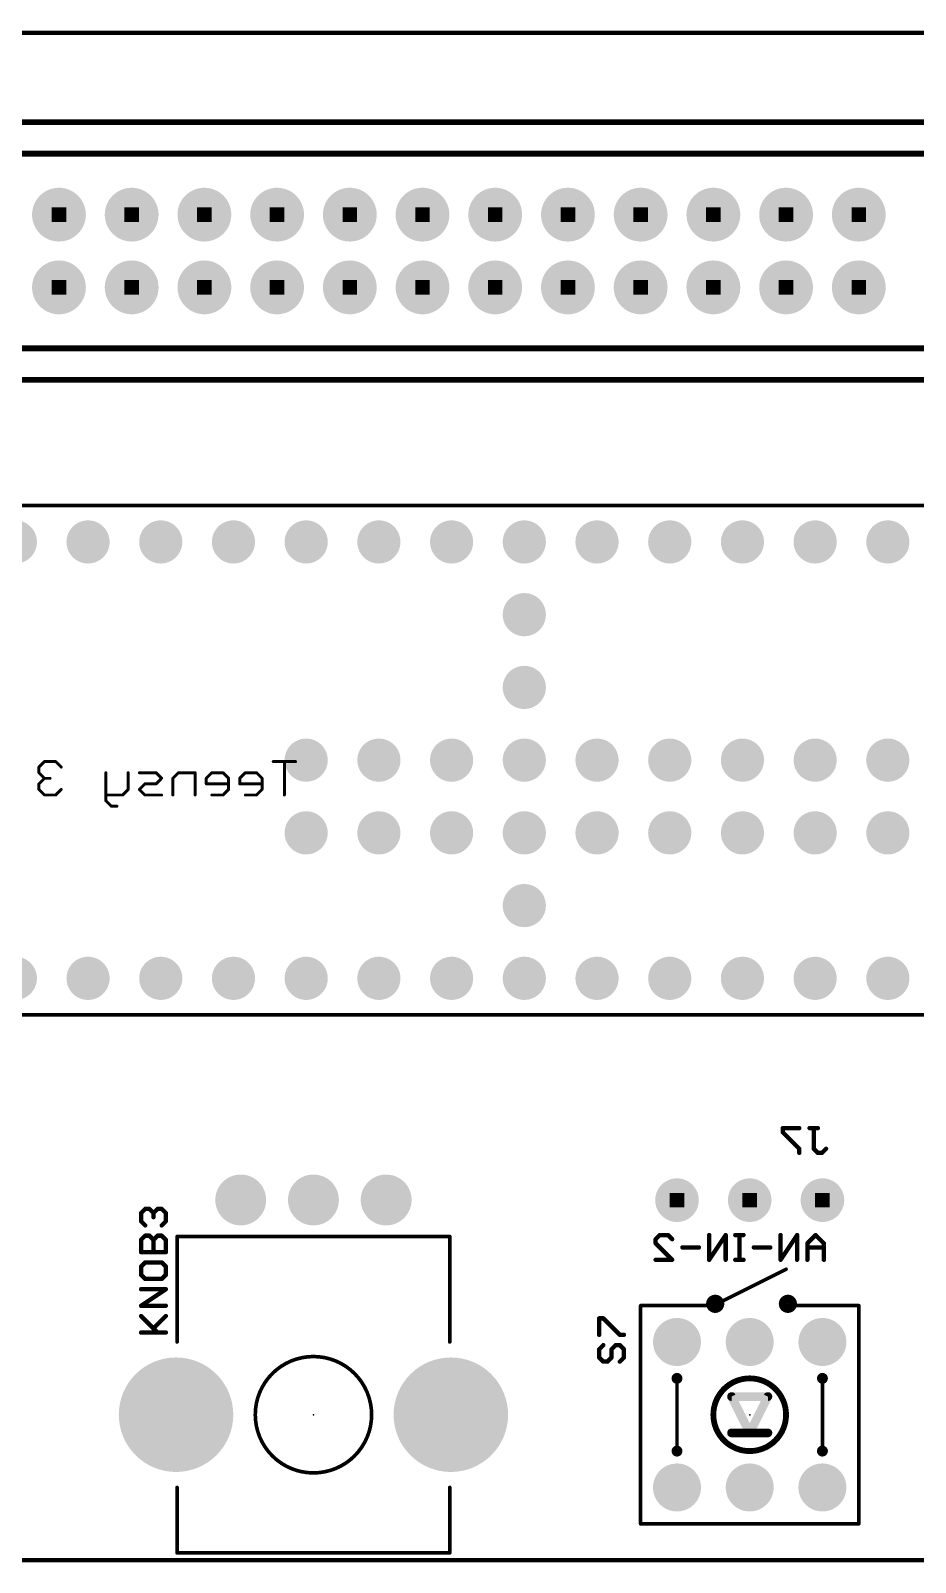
# Model space of a CAD drawing. Extents: x 0 to 144, y 0 to 53.
# Drawn here: x 65.1 to 96, y -0.1 to 53.4 of the extents above; entities that cross this region are included whole.
import ezdxf

# ---------------------------------------------------------------- set-up
doc = ezdxf.new("R2010")
doc.units = 0
for name, color, linetype in [('17', 94, 'CONTINUOUS'), ('20', 178, 'CONTINUOUS'), ('21', 250, 'CONTINUOUS'), ('22', 250, 'CONTINUOUS'), ('23', 178, 'CONTINUOUS'), ('24', 178, 'CONTINUOUS'), ('25', 250, 'CONTINUOUS'), ('26', 250, 'CONTINUOUS'), ('28', 250, 'CONTINUOUS'), ('52', 250, 'CONTINUOUS')]:
    doc.layers.add(name, color=color, linetype=linetype)

# ---------------------------------------------------------------- blocks, each defined once
blk = doc.blocks.new('RECT')
blk.add_solid([(-0.5, -0.5), (0.5, -0.5), (-0.5, 0.5), (0.5, 0.5)])
blk = doc.blocks.new('ROUNDP')
at = {"const_width": 0.5}
blk.add_lwpolyline([(0, -0.25, 1), (0, 0.25, 1), (0, -0.25)], format="xyb", dxfattribs=at)

msp = doc.modelspace()

# ---------------------------------------------------------------- linework, layer by layer
at = {"layer": '20', "const_width": 0.1524}
for points in [[(137.16, 53.34), (3.81, 53.34)], [(3.81, 0), (137.16, 0)]]:
    msp.add_lwpolyline(points, dxfattribs=at)
at = {"layer": '21'}
for points, const_width in [([(79.6925, 11.303), (70.1675, 11.303)], 0.127), ([(70.1675, 11.303), (70.1675, 7.62)], 0.127), ([(79.6925, 11.303), (79.6925, 7.62)], 0.127), ([(88.9, 8.89), (91.44, 10.16)], 0.127), ([(86.36, 8.89), (86.36, 1.27)], 0.127), ([(86.36, 8.89), (88.9, 8.89)], 0.127), ([(91.44, 8.89), (93.98, 8.89)], 0.127), ([(93.98, 1.27), (93.98, 8.89)], 0.127), ([(87.63, 6.35), (87.63, 3.81)], 0.127), ([(92.71, 6.35), (92.71, 3.81)], 0.127), ([(90.805, 5.715), (89.535, 5.715)], 0.3048), ([(89.535, 5.715), (90.17, 4.445)], 0.3048), ([(90.17, 4.445), (90.805, 5.715)], 0.3048), ([(90.17, 4.445), (89.535, 4.445)], 0.3048), ([(90.805, 4.445), (90.17, 4.445)], 0.3048), ([(70.1675, 2.54), (70.1675, 0.3175)], 0.127), ([(79.6925, 2.54), (79.6925, 0.3175)], 0.127), ([(93.98, 1.27), (86.36, 1.27)], 0.127), ([(70.1675, 0.254), (79.6925, 0.254)], 0.127)]:
    msp.add_lwpolyline(points, dxfattribs=dict(at, const_width=const_width))
for points, const_width in [([(70.1675, 11.3348, 1), (70.1675, 11.2713)], 0.0635), ([(70.1993, 11.303, 1), (70.1358, 11.303)], 0.0635), ([(79.7243, 11.303, 1), (79.6608, 11.303)], 0.0635), ([(79.6925, 11.2713, 1), (79.6925, 11.3348)], 0.0635), ([(91.4542, 10.1316, 1), (91.4258, 10.1884)], 0.0635), ([(88.964, 8.8006, 1), (88.964, 9.1054, 1), (88.964, 8.8006)], 0.3302), ([(91.504, 8.8006, 1), (91.504, 9.1054, 1), (91.504, 8.8006)], 0.3302), ([(86.3918, 8.89, 1), (86.3282, 8.89)], 0.0635), ([(86.36, 8.9218, 1), (86.36, 8.8582)], 0.0635), ([(88.8858, 8.9184, 1), (88.9142, 8.8616)], 0.0635), ([(88.9, 8.8582, 1), (88.9, 8.9218)], 0.0635), ([(91.44, 8.9218, 1), (91.44, 8.8582)], 0.0635), ([(94.0118, 8.89, 1), (93.9483, 8.89)], 0.0635), ([(93.98, 8.8582, 1), (93.98, 8.9218)], 0.0635), ([(70.1358, 7.62, 1), (70.1993, 7.62)], 0.0635), ([(79.6608, 7.62, 1), (79.7243, 7.62)], 0.0635), ([(74.93, 3.048, 1), (74.93, 7.112, 1), (74.93, 3.048)], 0.127), ([(87.63, 6.223, 1), (87.63, 6.477, 1), (87.63, 6.223)], 0.127), ([(90.17, 3.81, 1), (90.17, 6.35, 1), (90.17, 3.81)], 0.2032), ([(92.71, 6.223, 1), (92.71, 6.477, 1), (92.71, 6.223)], 0.127), ([(87.6618, 6.35, 1), (87.5983, 6.35)], 0.0635), ([(92.7418, 6.35, 1), (92.6783, 6.35)], 0.0635), ([(89.535, 5.7912, 1), (89.535, 5.6388)], 0.1524), ([(89.6032, 5.7491, 1), (89.4668, 5.6809)], 0.1524), ([(90.8732, 5.6809, 1), (90.7368, 5.7491)], 0.1524), ([(90.805, 5.6388, 1), (90.805, 5.7912)], 0.1524), ([(89.535, 4.5212, 1), (89.535, 4.3688)], 0.1524), ([(90.17, 4.5212, 1), (90.17, 4.3688)], 0.1524), ([(90.1018, 4.4791, 1), (90.2382, 4.4109)], 0.1524), ([(90.1018, 4.4109, 1), (90.2382, 4.4791)], 0.1524), ([(90.17, 4.3688, 1), (90.17, 4.5212)], 0.1524), ([(90.805, 4.3688, 1), (90.805, 4.5212)], 0.1524), ([(87.63, 3.683, 1), (87.63, 3.937, 1), (87.63, 3.683)], 0.127), ([(87.5983, 3.81, 1), (87.6618, 3.81)], 0.0635), ([(92.71, 3.683, 1), (92.71, 3.937, 1), (92.71, 3.683)], 0.127), ([(92.6783, 3.81, 1), (92.7418, 3.81)], 0.0635), ([(70.1993, 2.54, 1), (70.1358, 2.54)], 0.0635), ([(79.7243, 2.54, 1), (79.6608, 2.54)], 0.0635), ([(86.3282, 1.27, 1), (86.3918, 1.27)], 0.0635), ([(86.36, 1.3017, 1), (86.36, 1.2383)], 0.0635), ([(93.9483, 1.27, 1), (94.0118, 1.27)], 0.0635), ([(93.98, 1.2383, 1), (93.98, 1.3017)], 0.0635), ([(70.1675, 0.2858, 1), (70.1675, 0.2223)], 0.0635), ([(70.1358, 0.3175, 1), (70.1993, 0.3175)], 0.0635), ([(79.6608, 0.3175, 1), (79.7243, 0.3175)], 0.0635), ([(79.6925, 0.2223, 1), (79.6925, 0.2858)], 0.0635)]:
    msp.add_lwpolyline(points, format="xyb", dxfattribs=dict(at, const_width=const_width))
at = {"layer": '22'}
for points, const_width in [([(99, 50.22), (59.35, 50.22)], 0.2032), ([(15.3, 41.22), (99, 41.22)], 0.2032), ([(35.306, 36.83), (96.266, 36.83)], 0.127), ([(65.534, 27.8902), (65.3391, 27.6953)], 0.1016), ([(65.9238, 27.8902), (65.534, 27.8902)], 0.1016), ([(66.1187, 27.6953), (65.9238, 27.8902)], 0.1016), ([(74.3045, 27.8902), (73.5249, 27.8902)], 0.1016), ([(73.9147, 26.7208), (73.9147, 27.8902)], 0.1016), ([(65.3391, 27.6953), (65.3391, 27.5004)], 0.1016), ([(65.3391, 27.5004), (65.534, 27.3055)], 0.1016), ([(65.534, 27.3055), (65.3391, 27.1106)], 0.1016), ([(65.534, 27.3055), (65.7289, 27.3055)], 0.1016), ([(67.6779, 27.5004), (67.6779, 26.5259)], 0.1016), ([(68.4575, 27.5004), (68.4575, 26.9157)], 0.1016), ([(69.432, 27.5004), (68.8473, 27.5004)], 0.1016), ([(69.6269, 27.3055), (69.432, 27.5004)], 0.1016), ([(69.432, 27.1106), (69.6269, 27.3055)], 0.1016), ([(70.2116, 27.5004), (70.0167, 27.3055)], 0.1016), ([(70.0167, 27.3055), (70.0167, 26.7208)], 0.1016), ([(70.7963, 27.5004), (70.2116, 27.5004)], 0.1016), ([(70.7963, 26.7208), (70.7963, 27.5004)], 0.1016), ([(71.381, 27.5004), (71.1861, 27.3055)], 0.1016), ([(71.1861, 27.3055), (71.1861, 27.1106)], 0.1016), ([(71.7708, 27.5004), (71.381, 27.5004)], 0.1016), ([(71.9657, 27.3055), (71.7708, 27.5004)], 0.1016), ([(71.9657, 26.9157), (71.9657, 27.3055)], 0.1016), ([(72.5504, 27.5004), (72.3555, 27.3055)], 0.1016), ([(72.3555, 27.3055), (72.3555, 27.1106)], 0.1016), ([(72.9402, 27.5004), (72.5504, 27.5004)], 0.1016), ([(73.1351, 27.3055), (72.9402, 27.5004)], 0.1016), ([(73.1351, 26.9157), (73.1351, 27.3055)], 0.1016), ([(65.3391, 27.1106), (65.3391, 26.9157)], 0.1016), ([(65.3391, 26.9157), (65.534, 26.7208)], 0.1016), ([(65.534, 26.7208), (65.9238, 26.7208)], 0.1016), ([(65.9238, 26.7208), (66.1187, 26.9157)], 0.1016), ([(68.2626, 26.7208), (67.6779, 26.7208)], 0.1016), ([(68.4575, 26.9157), (68.2626, 26.7208)], 0.1016), ([(68.8473, 26.9157), (69.0422, 27.1106)], 0.1016), ([(69.0422, 26.7208), (68.8473, 26.9157)], 0.1016), ([(69.0422, 27.1106), (69.432, 27.1106)], 0.1016), ([(69.6269, 26.7208), (69.0422, 26.7208)], 0.1016), ([(71.1861, 27.1106), (71.9657, 27.1106)], 0.1016), ([(71.381, 26.7208), (71.7708, 26.7208)], 0.1016), ([(71.7708, 26.7208), (71.9657, 26.9157)], 0.1016), ([(72.3555, 27.1106), (73.1351, 27.1106)], 0.1016), ([(72.5504, 26.7208), (72.9402, 26.7208)], 0.1016), ([(72.9402, 26.7208), (73.1351, 26.9157)], 0.1016), ([(67.6779, 26.5259), (67.8728, 26.331)], 0.1016), ([(67.8728, 26.331), (68.0677, 26.331)], 0.1016), ([(96.266, 19.05), (35.306, 19.05)], 0.127)]:
    msp.add_lwpolyline(points, dxfattribs=dict(at, const_width=const_width))
at = {"layer": '22', "const_width": 0.0508}
for points in [[(65.534, 27.9156, 1), (65.534, 27.8648)], [(65.552, 27.8722, 1), (65.5161, 27.9082)], [(65.9418, 27.9082, 1), (65.9059, 27.8722)], [(65.9238, 27.8648, 1), (65.9238, 27.9156)], [(73.5249, 27.9156, 1), (73.5249, 27.8648)], [(73.9401, 27.8902, 1), (73.8893, 27.8902)], [(74.3045, 27.8648, 1), (74.3045, 27.9156)], [(65.3645, 27.6953, 1), (65.3137, 27.6953)], [(65.3212, 27.7133, 1), (65.3571, 27.6773)], [(65.3571, 27.5184, 1), (65.3212, 27.4824)], [(65.3137, 27.5004, 1), (65.3645, 27.5004)], [(65.534, 27.3309, 1), (65.534, 27.2801)], [(65.552, 27.2875, 1), (65.5161, 27.3235)], [(65.5161, 27.2875, 1), (65.552, 27.3235)], [(65.7289, 27.2801, 1), (65.7289, 27.3309)], [(66.1008, 27.6773, 1), (66.1367, 27.7133)], [(67.7033, 27.5004, 1), (67.6525, 27.5004)], [(68.4829, 27.5004, 1), (68.4321, 27.5004)], [(68.8473, 27.5258, 1), (68.8473, 27.475)], [(69.45, 27.5184, 1), (69.414, 27.4824)], [(69.432, 27.475, 1), (69.432, 27.5258)], [(69.6449, 27.2875, 1), (69.6089, 27.3235)], [(69.6089, 27.2875, 1), (69.6449, 27.3235)], [(69.9987, 27.3235, 1), (70.0347, 27.2875)], [(70.0421, 27.3055, 1), (69.9913, 27.3055)], [(70.2116, 27.5258, 1), (70.2116, 27.475)], [(70.2296, 27.4824, 1), (70.1936, 27.5184)], [(70.8217, 27.5004, 1), (70.7709, 27.5004)], [(70.7963, 27.475, 1), (70.7963, 27.5258)], [(71.1681, 27.3235, 1), (71.2041, 27.2875)], [(71.2115, 27.3055, 1), (71.1607, 27.3055)], [(71.381, 27.5258, 1), (71.381, 27.475)], [(71.399, 27.4824, 1), (71.363, 27.5184)], [(71.7888, 27.5184, 1), (71.7528, 27.4824)], [(71.7708, 27.475, 1), (71.7708, 27.5258)], [(71.9911, 27.3055, 1), (71.9403, 27.3055)], [(71.9477, 27.2875, 1), (71.9837, 27.3235)], [(72.3375, 27.3235, 1), (72.3735, 27.2875)], [(72.3809, 27.3055, 1), (72.3301, 27.3055)], [(72.5504, 27.5258, 1), (72.5504, 27.475)], [(72.5684, 27.4824, 1), (72.5324, 27.5184)], [(72.9582, 27.5184, 1), (72.9222, 27.4824)], [(72.9402, 27.475, 1), (72.9402, 27.5258)], [(73.1605, 27.3055, 1), (73.1097, 27.3055)], [(73.1171, 27.2875, 1), (73.1531, 27.3235)], [(65.3645, 27.1106, 1), (65.3137, 27.1106)], [(65.3212, 27.1286, 1), (65.3571, 27.0926)], [(65.3571, 26.9337, 1), (65.3212, 26.8977)], [(65.3137, 26.9157, 1), (65.3645, 26.9157)], [(65.534, 26.7462, 1), (65.534, 26.6954)], [(65.5161, 26.7028, 1), (65.552, 26.7388)], [(65.9059, 26.7388, 1), (65.9418, 26.7028)], [(65.9238, 26.6954, 1), (65.9238, 26.7462)], [(66.1367, 26.8977, 1), (66.1008, 26.9337)], [(67.6779, 26.7462, 1), (67.6779, 26.6954)], [(68.2447, 26.7388, 1), (68.2806, 26.7028)], [(68.2626, 26.6954, 1), (68.2626, 26.7462)], [(68.4321, 26.9157, 1), (68.4829, 26.9157)], [(68.4755, 26.8977, 1), (68.4395, 26.9337)], [(68.8653, 26.9337, 1), (68.8293, 26.8977)], [(68.8293, 26.9337, 1), (68.8653, 26.8977)], [(69.0422, 27.136, 1), (69.0422, 27.0852)], [(69.0422, 26.7462, 1), (69.0422, 26.6954)], [(69.0602, 27.0926, 1), (69.0242, 27.1286)], [(69.0242, 26.7028, 1), (69.0602, 26.7388)], [(69.414, 27.1286, 1), (69.45, 27.0926)], [(69.432, 27.0852, 1), (69.432, 27.136)], [(69.6269, 26.6954, 1), (69.6269, 26.7462)], [(69.9913, 26.7208, 1), (70.0421, 26.7208)], [(70.7709, 26.7208, 1), (70.8217, 26.7208)], [(71.1861, 27.136, 1), (71.1861, 27.0852)], [(71.1607, 27.1106, 1), (71.2115, 27.1106)], [(71.381, 26.7462, 1), (71.381, 26.6954)], [(71.7528, 26.7388, 1), (71.7888, 26.7028)], [(71.7708, 26.6954, 1), (71.7708, 26.7462)], [(71.9403, 26.9157, 1), (71.9911, 26.9157)], [(71.9837, 26.8977, 1), (71.9477, 26.9337)], [(71.9657, 27.0852, 1), (71.9657, 27.136)], [(72.3555, 27.136, 1), (72.3555, 27.0852)], [(72.3301, 27.1106, 1), (72.3809, 27.1106)], [(72.5504, 26.7462, 1), (72.5504, 26.6954)], [(72.9222, 26.7388, 1), (72.9582, 26.7028)], [(72.9402, 26.6954, 1), (72.9402, 26.7462)], [(73.1097, 26.9157, 1), (73.1605, 26.9157)], [(73.1531, 26.8977, 1), (73.1171, 26.9337)], [(73.1351, 27.0852, 1), (73.1351, 27.136)], [(73.8893, 26.7208, 1), (73.9401, 26.7208)], [(67.6959, 26.5439, 1), (67.66, 26.5079)], [(67.6525, 26.5259, 1), (67.7033, 26.5259)], [(67.8728, 26.3564, 1), (67.8728, 26.3056)], [(67.8549, 26.313, 1), (67.8908, 26.349)], [(68.0677, 26.3056, 1), (68.0677, 26.3564)]]:
    msp.add_lwpolyline(points, format="xyb", dxfattribs=at)
at = {"layer": '23'}
for p in [(74.93, 5.08), (90.17, 5.08)]:
    msp.add_point(p, dxfattribs=at)
at = {"layer": '24'}
msp.add_point((92.71, 12.573), dxfattribs=at)
at = {"layer": '25', "const_width": 0.1524}
for points in [[(68.9095, 12.1244), (69.0535, 12.2685)], [(69.0535, 12.2685), (69.1976, 12.2685)], [(69.1976, 12.2685), (69.3416, 12.1244)], [(69.3416, 12.1244), (69.4857, 12.2685)], [(69.4857, 12.2685), (69.6297, 12.2685)], [(69.6297, 12.2685), (69.7738, 12.1244)], [(68.9095, 11.8363), (68.9095, 12.1244)], [(69.0535, 11.6923), (68.9095, 11.8363)], [(69.3416, 12.1244), (69.3416, 11.9804)], [(69.7738, 11.8363), (69.6297, 11.6923)], [(69.7738, 12.1244), (69.7738, 11.8363)], [(68.9095, 11.1889), (69.0535, 11.333)], [(68.9095, 10.7568), (68.9095, 11.1889)], [(69.0535, 11.333), (69.1976, 11.333)], [(69.1976, 11.333), (69.3416, 11.1889)], [(69.3416, 11.1889), (69.4857, 11.333)], [(69.3416, 10.7568), (69.3416, 11.1889)], [(69.4857, 11.333), (69.6297, 11.333)], [(69.6297, 11.333), (69.7738, 11.1889)], [(69.7738, 11.1889), (69.7738, 10.7568)], [(69.7738, 10.7568), (68.9095, 10.7568)], [(69.0535, 10.3975), (68.9095, 10.2534)], [(68.9095, 10.2534), (68.9095, 9.9653)], [(69.6297, 10.3975), (69.0535, 10.3975)], [(69.7738, 10.2534), (69.6297, 10.3975)], [(69.7738, 9.9653), (69.7738, 10.2534)], [(68.9095, 9.9653), (69.0535, 9.8212)], [(69.0535, 9.8212), (69.6297, 9.8212)], [(69.6297, 9.8212), (69.7738, 9.9653)], [(68.9095, 8.8857), (69.7738, 9.4619)], [(69.7738, 9.4619), (68.9095, 9.4619)], [(69.7738, 8.8857), (68.9095, 8.8857)], [(69.4857, 7.9502), (68.9095, 8.5264)], [(69.3416, 8.0943), (69.7738, 8.5264)], [(68.9095, 7.9502), (69.7738, 7.9502)], [(84.9115, 7.8697), (84.9115, 8.4459)], [(84.9115, 8.4459), (85.0555, 8.4459)], [(85.0555, 8.4459), (85.6317, 7.8697)], [(85.0555, 7.5104), (84.9115, 7.3664)], [(85.3436, 7.3664), (85.4877, 7.5104)], [(85.4877, 7.5104), (85.6317, 7.5104)], [(85.6317, 7.8697), (85.7758, 7.8697)], [(85.6317, 7.5104), (85.7758, 7.3664)], [(84.9115, 7.3664), (84.9115, 7.0783)], [(84.9115, 7.0783), (85.0555, 6.9342)], [(85.0555, 6.9342), (85.1996, 6.9342)], [(85.1996, 6.9342), (85.3436, 7.0783)], [(85.3436, 7.0783), (85.3436, 7.3664)], [(85.7758, 7.0783), (85.6317, 6.9342)], [(85.7758, 7.3664), (85.7758, 7.0783)]]:
    msp.add_lwpolyline(points, dxfattribs=at)
at = {"layer": '25', "const_width": 0.0762}
for points in [[(69.0535, 12.3066, 1), (69.0535, 12.2304)], [(69.0805, 12.2416, 1), (69.0266, 12.2954)], [(69.2245, 12.2954, 1), (69.1706, 12.2416)], [(69.1976, 12.2304, 1), (69.1976, 12.3066)], [(69.4857, 12.3066, 1), (69.4857, 12.2304)], [(69.5126, 12.2416, 1), (69.4587, 12.2954)], [(69.6567, 12.2954, 1), (69.6028, 12.2416)], [(69.6297, 12.2304, 1), (69.6297, 12.3066)], [(68.8825, 12.1514, 1), (68.9364, 12.0975)], [(68.9364, 11.8633, 1), (68.8825, 11.8094)], [(68.9476, 12.1244, 1), (68.8714, 12.1244)], [(68.8714, 11.8363, 1), (68.9476, 11.8363)], [(69.3797, 12.1244, 1), (69.3035, 12.1244)], [(69.3147, 12.1514, 1), (69.3686, 12.0975)], [(69.3035, 11.9804, 1), (69.3797, 11.9804)], [(69.3147, 12.0975, 1), (69.3686, 12.1514)], [(69.8119, 12.1244, 1), (69.7357, 12.1244)], [(69.7357, 11.8363, 1), (69.8119, 11.8363)], [(69.7469, 12.0975, 1), (69.8007, 12.1514)], [(69.8007, 11.8094, 1), (69.7469, 11.8633)], [(68.8825, 11.2159, 1), (68.9364, 11.162)], [(68.9476, 11.1889, 1), (68.8714, 11.1889)], [(69.0535, 11.3711, 1), (69.0535, 11.2949)], [(69.0266, 11.6653, 1), (69.0805, 11.7192)], [(69.0805, 11.306, 1), (69.0266, 11.3599)], [(69.2245, 11.3599, 1), (69.1706, 11.306)], [(69.1976, 11.2949, 1), (69.1976, 11.3711)], [(69.3797, 11.1889, 1), (69.3035, 11.1889)], [(69.3147, 11.2159, 1), (69.3686, 11.162)], [(69.3147, 11.162, 1), (69.3686, 11.2159)], [(69.4857, 11.3711, 1), (69.4857, 11.2949)], [(69.5126, 11.306, 1), (69.4587, 11.3599)], [(69.6028, 11.7192, 1), (69.6567, 11.6653)], [(69.6567, 11.3599, 1), (69.6028, 11.306)], [(69.6297, 11.2949, 1), (69.6297, 11.3711)], [(69.8119, 11.1889, 1), (69.7357, 11.1889)], [(69.7469, 11.162, 1), (69.8007, 11.2159)], [(68.9095, 10.7949, 1), (68.9095, 10.7187)], [(68.8714, 10.7568, 1), (68.9476, 10.7568)], [(69.3035, 10.7568, 1), (69.3797, 10.7568)], [(69.7357, 10.7568, 1), (69.8119, 10.7568)], [(69.7738, 10.7187, 1), (69.7738, 10.7949)], [(68.9476, 10.2534, 1), (68.8714, 10.2534)], [(68.8825, 10.2803, 1), (68.9364, 10.2265)], [(69.0535, 10.4356, 1), (69.0535, 10.3594)], [(69.0805, 10.3705, 1), (69.0266, 10.4244)], [(69.6567, 10.4244, 1), (69.6028, 10.3705)], [(69.6297, 10.3594, 1), (69.6297, 10.4356)], [(69.8119, 10.2534, 1), (69.7357, 10.2534)], [(69.7469, 10.2265, 1), (69.8007, 10.2803)], [(68.9364, 9.9922, 1), (68.8825, 9.9384)], [(68.8714, 9.9653, 1), (68.9476, 9.9653)], [(69.0535, 9.8593, 1), (69.0535, 9.7831)], [(69.0266, 9.7943, 1), (69.0805, 9.8482)], [(69.6028, 9.8482, 1), (69.6567, 9.7943)], [(69.6297, 9.7831, 1), (69.6297, 9.8593)], [(69.7357, 9.9653, 1), (69.8119, 9.9653)], [(69.8007, 9.9384, 1), (69.7469, 9.9922)], [(68.9095, 9.5, 1), (68.9095, 9.4238)], [(69.7949, 9.4302, 1), (69.7527, 9.4936)], [(69.7738, 9.4238, 1), (69.7738, 9.5)], [(68.8883, 8.9174, 1), (68.9306, 8.854)], [(68.9364, 8.5534, 1), (68.8825, 8.4995)], [(68.9095, 8.9238, 1), (68.9095, 8.8476)], [(69.8007, 8.4995, 1), (69.7469, 8.5534)], [(69.7738, 8.8476, 1), (69.7738, 8.9238)], [(68.9095, 7.9883, 1), (68.9095, 7.9121)], [(69.3147, 8.1212, 1), (69.3686, 8.0673)], [(69.7738, 7.9121, 1), (69.7738, 7.9883)], [(84.9496, 8.4459, 1), (84.8734, 8.4459)], [(84.9115, 8.484, 1), (84.9115, 8.4078)], [(85.0825, 8.4729, 1), (85.0286, 8.419)], [(85.0555, 8.4078, 1), (85.0555, 8.484)], [(69.4587, 7.9233, 1), (69.5126, 7.9771)], [(84.8734, 7.8697, 1), (84.9496, 7.8697)], [(85.0825, 7.4835, 1), (85.0286, 7.5374)], [(85.4877, 7.5485, 1), (85.4877, 7.4723)], [(85.5146, 7.4835, 1), (85.4607, 7.5374)], [(85.6317, 7.9078, 1), (85.6317, 7.8316)], [(85.6587, 7.5374, 1), (85.6048, 7.4835)], [(85.6048, 7.8428, 1), (85.6587, 7.8967)], [(85.6317, 7.4723, 1), (85.6317, 7.5485)], [(85.7758, 7.8316, 1), (85.7758, 7.9078)], [(84.8845, 7.3933, 1), (84.9384, 7.3394)], [(84.9384, 7.1052, 1), (84.8845, 7.0513)], [(84.9496, 7.3664, 1), (84.8734, 7.3664)], [(84.8734, 7.0783, 1), (84.9496, 7.0783)], [(85.0555, 6.9723, 1), (85.0555, 6.8961)], [(85.0286, 6.9073, 1), (85.0825, 6.9611)], [(85.1726, 6.9611, 1), (85.2265, 6.9073)], [(85.1996, 6.8961, 1), (85.1996, 6.9723)], [(85.3817, 7.3664, 1), (85.3055, 7.3664)], [(85.3167, 7.3933, 1), (85.3706, 7.3394)], [(85.3055, 7.0783, 1), (85.3817, 7.0783)], [(85.3706, 7.0513, 1), (85.3167, 7.1052)], [(85.6048, 6.9611, 1), (85.6587, 6.9073)], [(85.8139, 7.3664, 1), (85.7377, 7.3664)], [(85.7377, 7.0783, 1), (85.8139, 7.0783)], [(85.7489, 7.3394, 1), (85.8027, 7.3933)], [(85.8027, 7.0513, 1), (85.7489, 7.1052)]]:
    msp.add_lwpolyline(points, format="xyb", dxfattribs=at)
at = {"layer": '26', "const_width": 0.0762}
for points in [[(91.3522, 14.9712, 1), (91.2983, 14.9173)], [(91.3253, 15.1264, 1), (91.3253, 15.0502)], [(91.3634, 15.0883, 1), (91.2872, 15.0883)], [(91.2872, 14.9443, 1), (91.3634, 14.9443)], [(91.9015, 15.0502, 1), (91.9015, 15.1264)], [(92.2608, 15.1264, 1), (92.2608, 15.0502)], [(92.4429, 15.0883, 1), (92.3667, 15.0883)], [(92.5489, 15.0502, 1), (92.5489, 15.1264)], [(91.9396, 14.3681, 1), (91.8634, 14.3681)], [(92.4318, 14.395, 1), (92.3779, 14.3411)], [(92.8639, 14.3411, 1), (92.8101, 14.395)], [(91.8634, 14.224, 1), (91.9396, 14.224)], [(91.8745, 14.3411, 1), (91.9284, 14.395)], [(92.3667, 14.3681, 1), (92.4429, 14.3681)], [(92.5489, 14.2621, 1), (92.5489, 14.1859)], [(92.5219, 14.1971, 1), (92.5758, 14.2509)], [(92.666, 14.2509, 1), (92.7199, 14.1971)], [(92.6929, 14.1859, 1), (92.6929, 14.2621)]]:
    msp.add_lwpolyline(points, format="xyb", dxfattribs=at)
at = {"layer": '26', "const_width": 0.1524}
for points in [[(91.9015, 15.0883), (91.3253, 15.0883)], [(91.3253, 15.0883), (91.3253, 14.9443)], [(91.3253, 14.9443), (91.9015, 14.3681)], [(92.5489, 15.0883), (92.2608, 15.0883)], [(92.4048, 14.3681), (92.4048, 15.0883)], [(91.9015, 14.3681), (91.9015, 14.224)], [(92.5489, 14.224), (92.4048, 14.3681)], [(92.837, 14.3681), (92.6929, 14.224)], [(92.6929, 14.224), (92.5489, 14.224)]]:
    msp.add_lwpolyline(points, dxfattribs=at)
at = {"layer": '28', "const_width": 0.1524}
for points in [[(86.8833, 11.2105), (87.0274, 11.3545)], [(86.8833, 11.0664), (86.8833, 11.2105)], [(87.0274, 11.3545), (87.3155, 11.3545)], [(87.3155, 11.3545), (87.4595, 11.2105)], [(89.3306, 11.3545), (88.7543, 10.4902)], [(88.7543, 10.4902), (88.7543, 11.3545)], [(89.3306, 10.4902), (89.3306, 11.3545)], [(89.9542, 11.3545), (89.6661, 11.3545)], [(89.8102, 10.4902), (89.8102, 11.3545)], [(91.8253, 11.3545), (91.2491, 10.4902)], [(91.2491, 10.4902), (91.2491, 11.3545)], [(91.8253, 10.4902), (91.8253, 11.3545)], [(92.4727, 11.3545), (92.1846, 11.0664)], [(92.7608, 11.0664), (92.4727, 11.3545)], [(87.4595, 10.4902), (86.8833, 11.0664)], [(88.395, 10.9224), (87.8188, 10.9224)], [(90.8898, 10.9224), (90.3135, 10.9224)], [(92.1846, 11.0664), (92.1846, 10.4902)], [(92.7608, 10.9224), (92.1846, 10.9224)], [(92.7608, 10.4902), (92.7608, 11.0664)], [(86.8833, 10.4902), (87.4595, 10.4902)], [(89.9542, 10.4902), (89.6661, 10.4902)]]:
    msp.add_lwpolyline(points, dxfattribs=at)
at = {"layer": '28', "const_width": 0.0762}
for points in [[(86.9214, 11.2105, 1), (86.8452, 11.2105)], [(86.8564, 11.2374, 1), (86.9102, 11.1835)], [(87.0274, 11.3926, 1), (87.0274, 11.3164)], [(87.0543, 11.3276, 1), (87.0004, 11.3815)], [(87.3424, 11.3815, 1), (87.2885, 11.3276)], [(87.3155, 11.3164, 1), (87.3155, 11.3926)], [(87.4326, 11.1835, 1), (87.4865, 11.2374)], [(88.7924, 11.3545, 1), (88.7162, 11.3545)], [(89.3687, 11.3545, 1), (89.2925, 11.3545)], [(89.3623, 11.3334, 1), (89.2989, 11.3757)], [(89.6661, 11.3926, 1), (89.6661, 11.3164)], [(89.8483, 11.3545, 1), (89.7721, 11.3545)], [(89.9542, 11.3164, 1), (89.9542, 11.3926)], [(91.2872, 11.3545, 1), (91.211, 11.3545)], [(91.8634, 11.3545, 1), (91.7872, 11.3545)], [(91.857, 11.3334, 1), (91.7936, 11.3757)], [(92.4996, 11.3815, 1), (92.4457, 11.3276)], [(92.4996, 11.3276, 1), (92.4457, 11.3815)], [(86.9102, 11.0934, 1), (86.8564, 11.0395)], [(86.8452, 11.0664, 1), (86.9214, 11.0664)], [(87.8188, 10.9605, 1), (87.8188, 10.8843)], [(88.395, 10.8843, 1), (88.395, 10.9605)], [(90.3135, 10.9605, 1), (90.3135, 10.8843)], [(90.8898, 10.8843, 1), (90.8898, 10.9605)], [(92.1576, 11.0934, 1), (92.2115, 11.0395)], [(92.2227, 11.0664, 1), (92.1465, 11.0664)], [(92.1846, 10.9605, 1), (92.1846, 10.8843)], [(92.7989, 11.0664, 1), (92.7227, 11.0664)], [(92.7339, 11.0395, 1), (92.7877, 11.0934)], [(92.7608, 10.8843, 1), (92.7608, 10.9605)], [(86.8833, 10.5283, 1), (86.8833, 10.4521)], [(87.4326, 10.4633, 1), (87.4865, 10.5171)], [(87.4595, 10.4521, 1), (87.4595, 10.5283)], [(88.7226, 10.5113, 1), (88.786, 10.4691)], [(88.7162, 10.4902, 1), (88.7924, 10.4902)], [(89.2925, 10.4902, 1), (89.3687, 10.4902)], [(89.6661, 10.5283, 1), (89.6661, 10.4521)], [(89.7721, 10.4902, 1), (89.8483, 10.4902)], [(89.9542, 10.4521, 1), (89.9542, 10.5283)], [(91.2174, 10.5113, 1), (91.2808, 10.4691)], [(91.211, 10.4902, 1), (91.2872, 10.4902)], [(91.7872, 10.4902, 1), (91.8634, 10.4902)], [(92.1465, 10.4902, 1), (92.2227, 10.4902)], [(92.7227, 10.4902, 1), (92.7989, 10.4902)]]:
    msp.add_lwpolyline(points, format="xyb", dxfattribs=at)
at = {"layer": '52', "const_width": 0.2032}
for points in [[(97.9, 49.12), (42.25, 49.12)], [(16.4, 42.32), (97.9, 42.32)]]:
    msp.add_lwpolyline(points, dxfattribs=at)

# ---------------------------------------------------------------- block references
at = {"layer": '17'}
for p, xscale, yscale in [((66.04, 46.99), 1.8796, 1.8796), ((66.04, 46.99), 1.8796, 1.8796), ((68.58, 46.99), 1.8796, 1.8796), ((68.58, 46.99), 1.8796, 1.8796), ((71.12, 46.99), 1.8796, 1.8796), ((71.12, 46.99), 1.8796, 1.8796), ((73.66, 46.99), 1.8796, 1.8796), ((73.66, 46.99), 1.8796, 1.8796), ((76.2, 46.99), 1.8796, 1.8796), ((76.2, 46.99), 1.8796, 1.8796), ((78.74, 46.99), 1.8796, 1.8796), ((78.74, 46.99), 1.8796, 1.8796), ((81.28, 46.99), 1.8796, 1.8796), ((81.28, 46.99), 1.8796, 1.8796), ((83.82, 46.99), 1.8796, 1.8796), ((83.82, 46.99), 1.8796, 1.8796), ((86.36, 46.99), 1.8796, 1.8796), ((86.36, 46.99), 1.8796, 1.8796), ((88.9, 46.99), 1.8796, 1.8796), ((88.9, 46.99), 1.8796, 1.8796), ((91.44, 46.99), 1.8796, 1.8796), ((91.44, 46.99), 1.8796, 1.8796), ((93.98, 46.99), 1.8796, 1.8796), ((93.98, 46.99), 1.8796, 1.8796), ((66.04, 44.45), 1.8796, 1.8796), ((66.04, 44.45), 1.8796, 1.8796), ((68.58, 44.45), 1.8796, 1.8796), ((68.58, 44.45), 1.8796, 1.8796), ((71.12, 44.45), 1.8796, 1.8796), ((71.12, 44.45), 1.8796, 1.8796), ((73.66, 44.45), 1.8796, 1.8796), ((73.66, 44.45), 1.8796, 1.8796), ((76.2, 44.45), 1.8796, 1.8796), ((76.2, 44.45), 1.8796, 1.8796), ((78.74, 44.45), 1.8796, 1.8796), ((78.74, 44.45), 1.8796, 1.8796), ((81.28, 44.45), 1.8796, 1.8796), ((81.28, 44.45), 1.8796, 1.8796), ((83.82, 44.45), 1.8796, 1.8796), ((83.82, 44.45), 1.8796, 1.8796), ((86.36, 44.45), 1.8796, 1.8796), ((86.36, 44.45), 1.8796, 1.8796), ((88.9, 44.45), 1.8796, 1.8796), ((88.9, 44.45), 1.8796, 1.8796), ((91.44, 44.45), 1.8796, 1.8796), ((91.44, 44.45), 1.8796, 1.8796), ((93.98, 44.45), 1.8796, 1.8796), ((93.98, 44.45), 1.8796, 1.8796), ((64.516, 35.56), 1.508, 1.508), ((64.516, 35.56), 1.508, 1.508), ((67.056, 35.56), 1.508, 1.508), ((67.056, 35.56), 1.508, 1.508), ((69.596, 35.56), 1.508, 1.508), ((69.596, 35.56), 1.508, 1.508), ((72.136, 35.56), 1.508, 1.508), ((72.136, 35.56), 1.508, 1.508), ((74.676, 35.56), 1.508, 1.508), ((74.676, 35.56), 1.508, 1.508), ((77.216, 35.56), 1.508, 1.508), ((77.216, 35.56), 1.508, 1.508), ((79.756, 35.56), 1.508, 1.508), ((79.756, 35.56), 1.508, 1.508), ((82.296, 35.56), 1.508, 1.508), ((82.296, 35.56), 1.508, 1.508), ((84.836, 35.56), 1.508, 1.508), ((84.836, 35.56), 1.508, 1.508), ((87.376, 35.56), 1.508, 1.508), ((87.376, 35.56), 1.508, 1.508), ((89.916, 35.56), 1.508, 1.508), ((89.916, 35.56), 1.508, 1.508), ((92.456, 35.56), 1.508, 1.508), ((92.456, 35.56), 1.508, 1.508), ((94.996, 35.56), 1.508, 1.508), ((94.996, 35.56), 1.508, 1.508), ((82.296, 30.48), 1.508, 1.508), ((82.296, 30.48), 1.508, 1.508), ((74.676, 27.94), 1.508, 1.508), ((74.676, 27.94), 1.508, 1.508), ((77.216, 27.94), 1.508, 1.508), ((77.216, 27.94), 1.508, 1.508), ((79.756, 27.94), 1.508, 1.508), ((79.756, 27.94), 1.508, 1.508), ((82.296, 27.94), 1.508, 1.508), ((82.296, 27.94), 1.508, 1.508), ((84.836, 27.94), 1.508, 1.508), ((84.836, 27.94), 1.508, 1.508), ((87.376, 27.94), 1.508, 1.508), ((87.376, 27.94), 1.508, 1.508), ((89.916, 27.94), 1.508, 1.508), ((89.916, 27.94), 1.508, 1.508), ((92.456, 27.94), 1.508, 1.508), ((92.456, 27.94), 1.508, 1.508), ((94.996, 27.94), 1.508, 1.508), ((94.996, 27.94), 1.508, 1.508), ((74.676, 25.4), 1.508, 1.508), ((74.676, 25.4), 1.508, 1.508), ((77.216, 25.4), 1.508, 1.508), ((77.216, 25.4), 1.508, 1.508), ((79.756, 25.4), 1.508, 1.508), ((79.756, 25.4), 1.508, 1.508), ((82.296, 25.4), 1.508, 1.508), ((82.296, 25.4), 1.508, 1.508), ((84.836, 25.4), 1.508, 1.508), ((84.836, 25.4), 1.508, 1.508), ((87.376, 25.4), 1.508, 1.508), ((87.376, 25.4), 1.508, 1.508), ((89.916, 25.4), 1.508, 1.508), ((89.916, 25.4), 1.508, 1.508), ((92.456, 25.4), 1.508, 1.508), ((92.456, 25.4), 1.508, 1.508), ((94.996, 25.4), 1.508, 1.508), ((94.996, 25.4), 1.508, 1.508), ((82.296, 22.86), 1.508, 1.508), ((82.296, 22.86), 1.508, 1.508), ((64.516, 20.32), 1.508, 1.508), ((64.516, 20.32), 1.508, 1.508), ((67.056, 20.32), 1.508, 1.508), ((67.056, 20.32), 1.508, 1.508), ((69.596, 20.32), 1.508, 1.508), ((69.596, 20.32), 1.508, 1.508), ((72.136, 20.32), 1.508, 1.508), ((72.136, 20.32), 1.508, 1.508), ((74.676, 20.32), 1.508, 1.508), ((74.676, 20.32), 1.508, 1.508), ((77.216, 20.32), 1.508, 1.508), ((77.216, 20.32), 1.508, 1.508), ((79.756, 20.32), 1.508, 1.508), ((79.756, 20.32), 1.508, 1.508), ((82.296, 20.32), 1.508, 1.508), ((82.296, 20.32), 1.508, 1.508), ((84.836, 20.32), 1.508, 1.508), ((84.836, 20.32), 1.508, 1.508), ((87.376, 20.32), 1.508, 1.508), ((87.376, 20.32), 1.508, 1.508), ((89.916, 20.32), 1.508, 1.508), ((89.916, 20.32), 1.508, 1.508), ((92.456, 20.32), 1.508, 1.508), ((92.456, 20.32), 1.508, 1.508), ((94.996, 20.32), 1.508, 1.508), ((94.996, 20.32), 1.508, 1.508), ((87.63, 7.62), 1.6764, 1.6764), ((87.63, 7.62), 1.6764, 1.6764), ((90.17, 7.62), 1.6764, 1.6764), ((90.17, 7.62), 1.6764, 1.6764), ((92.71, 7.62), 1.6764, 1.6764), ((92.71, 7.62), 1.6764, 1.6764), ((87.63, 2.54), 1.6764, 1.6764), ((87.63, 2.54), 1.6764, 1.6764), ((90.17, 2.54), 1.6764, 1.6764), ((90.17, 2.54), 1.6764, 1.6764), ((92.71, 2.54), 1.6764, 1.6764), ((92.71, 2.54), 1.6764, 1.6764)]:
    msp.add_blockref('ROUNDP', p, dxfattribs=dict(at, xscale=xscale, yscale=yscale))
for p, xscale, yscale, rotation in [((82.296, 33.02), 1.508, 1.508, 270), ((82.296, 33.02), 1.508, 1.508, 270), ((72.39, 12.58), 1.778, 1.778, 180), ((72.39, 12.58), 1.778, 1.778, 180), ((74.93, 12.58), 1.778, 1.778, 180), ((74.93, 12.58), 1.778, 1.778, 180), ((77.47, 12.58), 1.778, 1.778, 180), ((77.47, 12.58), 1.778, 1.778, 180), ((87.63, 12.573), 1.524, 1.524, 90), ((87.63, 12.573), 1.524, 1.524, 90), ((90.17, 12.573), 1.524, 1.524, 90), ((90.17, 12.573), 1.524, 1.524, 90), ((92.71, 12.573), 1.524, 1.524, 90), ((92.71, 12.573), 1.524, 1.524, 90), ((70.13, 5.08), 4, 4, 180), ((70.13, 5.08), 4, 4, 180), ((79.73, 5.08), 4, 4, 180), ((79.73, 5.08), 4, 4, 180)]:
    msp.add_blockref('ROUNDP', p, dxfattribs=dict(at, xscale=xscale, yscale=yscale, rotation=rotation))
at = {"layer": '52', "xscale": 0.508, "yscale": 0.508}
for p, rotation in [((66.04, 46.99), 270), ((68.58, 46.99), 270), ((71.12, 46.99), 270), ((73.66, 46.99), 270), ((73.66, 46.99), 270), ((76.2, 46.99), 270), ((78.74, 46.99), 270), ((81.28, 46.99), 270), ((83.82, 46.99), 270), ((86.36, 46.99), 270), ((88.9, 46.99), 270), ((91.44, 46.99), 270), ((93.98, 46.99), 270), ((66.04, 44.45), 270), ((68.58, 44.45), 270), ((71.12, 44.45), 270), ((73.66, 44.45), 270), ((73.66, 44.45), 270), ((76.2, 44.45), 270), ((78.74, 44.45), 270), ((81.28, 44.45), 270), ((83.82, 44.45), 270), ((86.36, 44.45), 270), ((88.9, 44.45), 270), ((91.44, 44.45), 270), ((93.98, 44.45), 270), ((87.63, 12.573), 180), ((90.17, 12.573), 180), ((92.71, 12.573), 180)]:
    msp.add_blockref('RECT', p, dxfattribs=dict(at, rotation=rotation))

doc.saveas('drawing.dxf')
